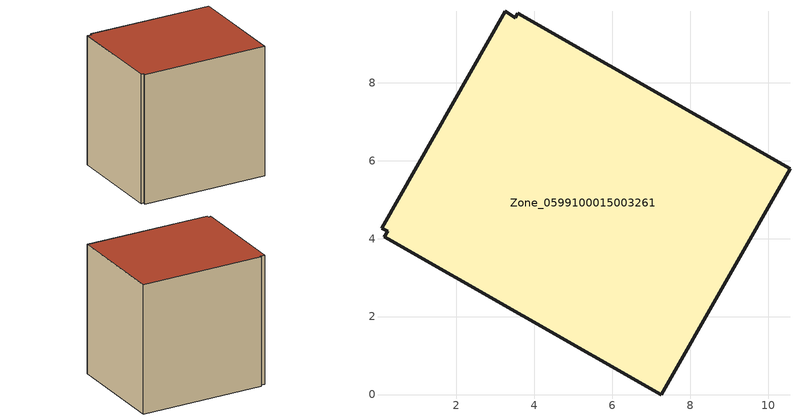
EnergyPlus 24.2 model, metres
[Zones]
Zone_0599100015003261
 floor ground (C_G): 3.25,9.83 3.51,9.67 3.58,9.78 10.56,5.79 7.25,0 0.15,4.04 0.23,4.19 0.08,4.27 z0.86
 wall outside (C_F): 7.25,0 10.56,5.79 3.58,9.78 3.51,9.67 3.25,9.83 0.08,4.27 0.23,4.19 0.15,4.04 7.25,0 z0.86:9.26
 roof outside (C_R): 3.51,9.67 3.25,9.83 0.08,4.27 0.23,4.19 0.15,4.04 7.25,0 10.56,5.79 3.58,9.78 z9.26
[BUILDING]
Pand.0599100015003261: North Axis=0; Terrain=City; Loads Convergence Tolerance Value=0.04; Temperature Convergence Tolerance Value=0.4; Solar Distribution=FullExterior; Maximum Number of Warmup Days=25; Minimum Number of Warmup Days=1
[Site:Location]
Rotterdam.The.Hague.AP_ZH_NLD Design_Conditions: Latitude=51.96; Longitude=4.45; Time Zone=1; Elevation=-4.5
[SITE:GROUNDTEMPERATURE:BUILDINGSURFACE]
18, 18, 18, 18, 18, 18, 18, 18, 18, 18, 18, 18
[MATERIAL] Thermal Absorptance=0.9; Solar Absorptance=0.7; Visible Absorptance=0.7
Name | Roughness | Thickness | Conductivity | Density | Specific Heat
G.TC.1965-1974 | MediumSmooth | 0.15 | 0.882353 | 540 | 1210
F.TC.1965-1974 | Rough | 0.3 | 0.697674 | 1920 | 840
R.TC.1965-1974 | MediumRough | 0.2 | 0.232558 | 1500 | 1000
[CONSTRUCTION]
C_G: G.TC.1965-1974
C_F: F.TC.1965-1974
C_R: R.TC.1965-1974
[ZONE]
Zone_0599100015003261: Type=1; Multiplier=1; Ceiling Height=Autocalculate; Volume=Autocalculate; Floor Area=autocalculate; Part of Total Floor Area=Yes
[ZONEINFILTRATION:DESIGNFLOWRATE]
Infil_Zone_0599100015003261: Zone or ZoneList or Space or SpaceList=Zone_0599100015003261; Schedule=AlwaysOn; Design Flow Rate Calculation Method=Flow/Area; Flow Rate per Floor Area=0.003; Constant Term Coefficient=1; Temperature Term Coefficient=0; Velocity Term Coefficient=0; Velocity Squared Term Coefficient=0
[HVACTEMPLATE:ZONE:IDEALLOADSAIRSYSTEM]
Zone_0599100015003261: Maximum Heating Supply Air Temperature=50; Minimum Cooling Supply Air Temperature=13; Maximum Heating Supply Air Humidity Ratio=0.0156; Minimum Cooling Supply Air Humidity Ratio=0.0077; Heating Limit=NoLimit; Cooling Limit=NoLimit; Dehumidification Control Type=ConstantSensibleHeatRatio; Cooling Sensible Heat Ratio=0.7; Dehumidification Setpoint=60; Humidification Control Type=None; Humidification Setpoint=30; Outdoor Air Method=None; Outdoor Air Flow Rate per Person=0.00944; Outdoor Air Flow Rate per Zone Floor Area=0; Outdoor Air Flow Rate per Zone=0; Demand Controlled Ventilation Type=None; Outdoor Air Economizer Type=NoEconomizer; Heat Recovery Type=None; Sensible Heat Recovery Effectiveness=0.7; Latent Heat Recovery Effectiveness=0.65
[ZONECONTROL:THERMOSTAT]
ThermostatControl_Zone_0599100015003261: Zone or ZoneList=Zone_0599100015003261; Control Type Schedule=DualSetpointControlType; Control 1=Thermostat_Zone_0599100015003261; Temperature Difference Between Cutout And Setpoint=0
[THERMOSTATSETPOINT:DUALSETPOINT]
Thermostat_Zone_0599100015003261: Heating Setpoint Temperature Schedule=HeatingSetpoint_Zone_0599100015003261; Cooling Setpoint Temperature Schedule=CoolingSetpoint_Zone_0599100015003261
[SCHEDULE:COMPACT]
HeatingSetpoint_Zone_0599100015003261: Through: 12/31, For: AllDays, Until: 24:00, 21
CoolingSetpoint_Zone_0599100015003261: Through: 12/31, For: AllDays, Until: 24:00, 24
DualSetpointControlType: Through: 12/31, For: AllDays, Until: 24:00, 4
AlwaysOn: Through: 12/31, For: AllDays, Until: 24:00, 1
